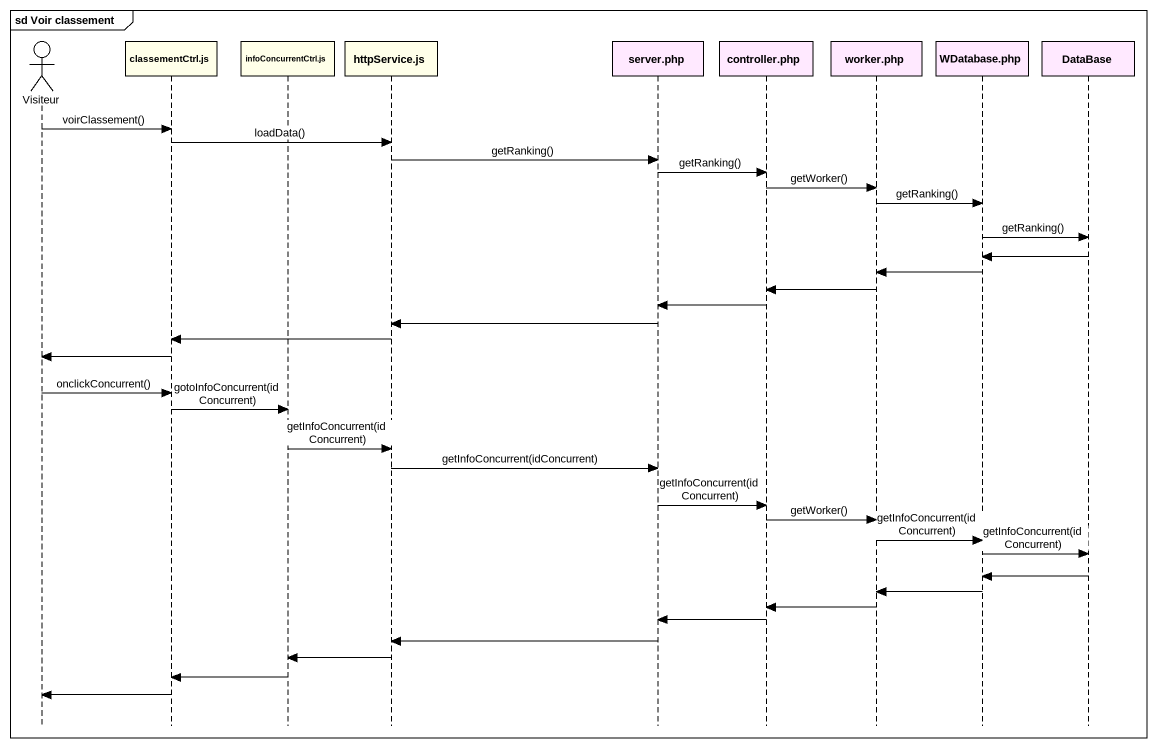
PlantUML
@startuml
mainframe sd Voir classement
hide footbox
actor Visiteur
participant "classementCtrl.js" as classementCtrl_js #FFFFE9
participant "infoConcurrentCtrl.js" as infoConcurrentCtrl_js #FFFFE9
participant "httpService.js" as httpService_js #FFFFE9
participant "server.php" as server_php #FFE9FF
participant "controller.php" as controller_php #FFE9FF
participant "worker.php" as worker_php #FFE9FF
participant "WDatabase.php" as WDatabase_php #FFE9FF
participant "DataBase" as DataBase_ #FFE9FF

Visiteur -> classementCtrl_js : voirClassement()
classementCtrl_js -> httpService_js : loadData()
httpService_js -> server_php : getRanking()
server_php -> controller_php : getRanking()
controller_php -> worker_php : getWorker()
worker_php -> WDatabase_php : getRanking()
WDatabase_php -> DataBase_ : getRanking()
DataBase_ -> WDatabase_php
WDatabase_php -> worker_php
worker_php -> controller_php
controller_php -> server_php
server_php -> httpService_js
httpService_js -> classementCtrl_js
classementCtrl_js -> Visiteur
Visiteur -> classementCtrl_js : onclickConcurrent()
classementCtrl_js -> infoConcurrentCtrl_js : gotoInfoConcurrent(idConcurrent)
infoConcurrentCtrl_js -> httpService_js : getInfoConcurrent(idConcurrent)
httpService_js -> server_php : getInfoConcurrent(idConcurrent)
server_php -> controller_php : getInfoConcurrent(idConcurrent)
controller_php -> worker_php : getWorker()
worker_php -> WDatabase_php : getInfoConcurrent(idConcurrent)
WDatabase_php -> DataBase_ : getInfoConcurrent(idConcurrent)
DataBase_ -> WDatabase_php
WDatabase_php -> worker_php
worker_php -> controller_php
controller_php -> server_php
server_php -> httpService_js
httpService_js -> infoConcurrentCtrl_js
infoConcurrentCtrl_js -> classementCtrl_js
classementCtrl_js -> Visiteur
@enduml
